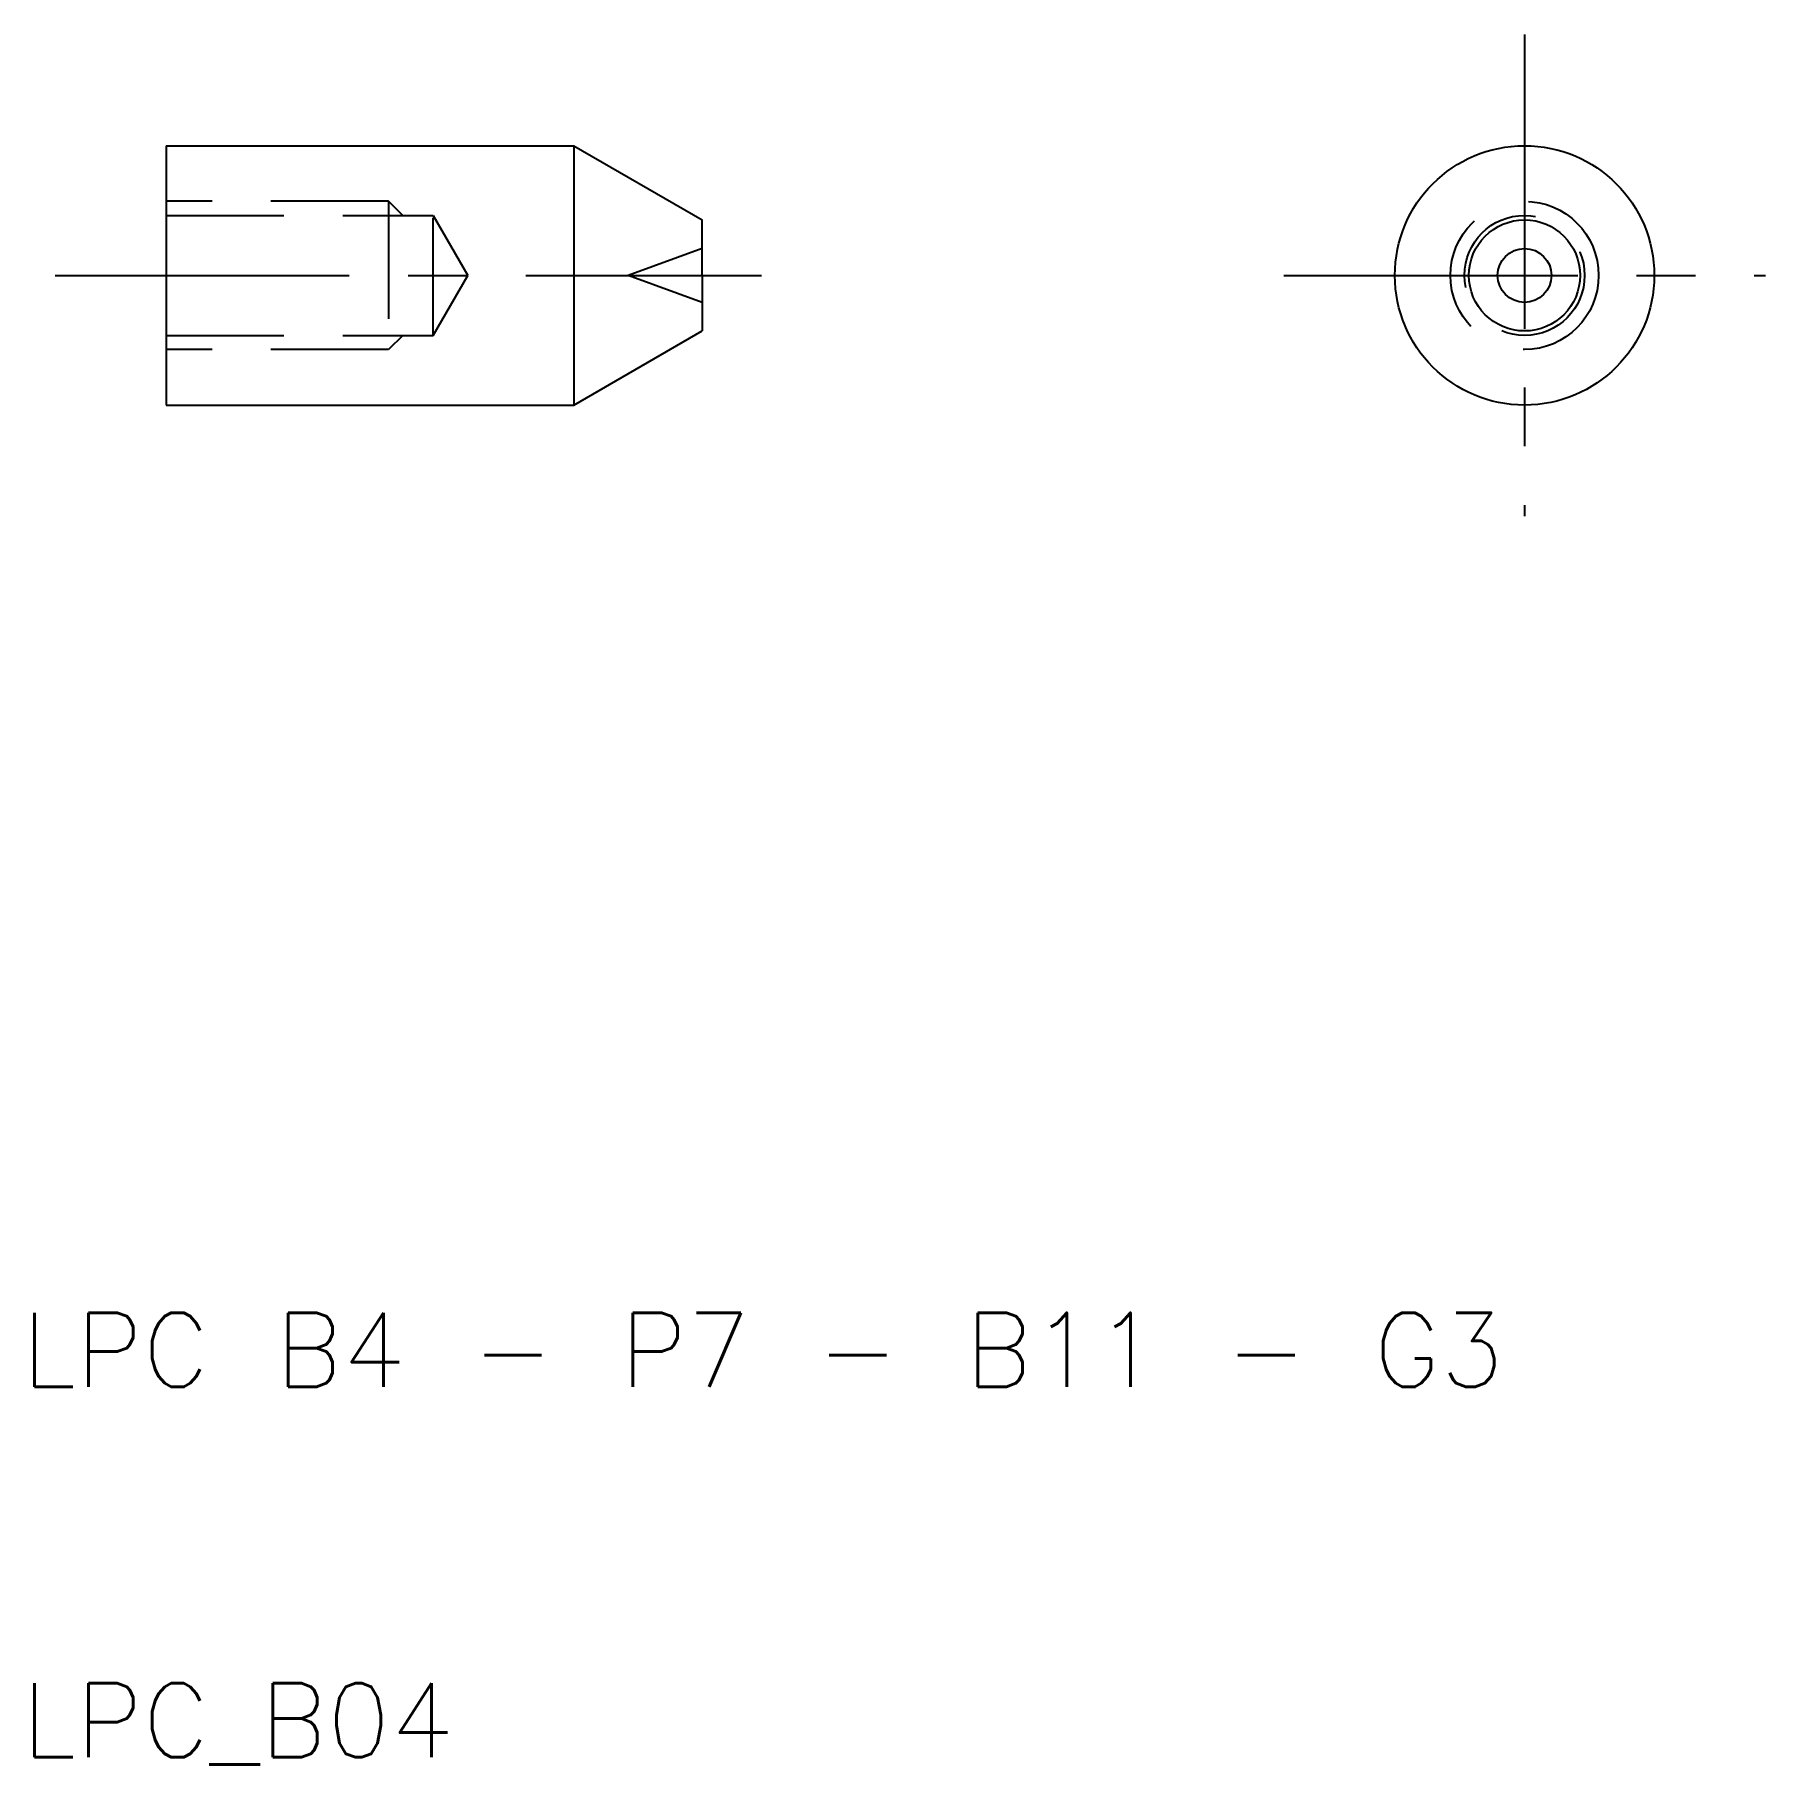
# Model space of a CAD drawing. Extents: x 40.8 to 87.5, y 9.8 to 56.5.
import ezdxf

# ---------------------------------------------------------------- set-up
doc = ezdxf.new("R2010")
doc.units = 0
doc.header["$LTSCALE"] = 0.25
doc.linetypes.add('CENTER', pattern=[50.8, 31.75, -6.35, 6.35, -6.35])
doc.linetypes.add('DASHED', pattern=[19.05, 12.7, -6.35])
doc.layers.get('0').update_dxf_attribs({"linetype": 'CONTINUOUS'})
doc.layers.add('CENTER', color=1, linetype='CENTER')
doc.styles.get("Standard").update_dxf_attribs({"font": 'txt.shx'})

msp = doc.modelspace()

# ---------------------------------------------------------------- linework, layer by layer
for p, q in [((44.344, 53.5), (55.344, 53.5)), ((44.344, 53.5), (44.344, 46.5)), ((55.344, 53.5), (55.344, 46.5)), ((55.344, 53.5), (58.808, 51.5)), ((58.808, 50), (58.808, 51.5)), ((58.808, 50), (58.808, 48.5)), ((55.344, 46.5), (58.808, 48.5)), ((44.344, 46.5), (55.344, 46.5))]:
    msp.add_line(p, q)
at = {"color": 3, "linetype": 'DASHED'}
for p, q in [((50.344, 52), (44.344, 52)), ((50.344, 52), (50.344, 48)), ((50.723, 51.621), (50.344, 52)), ((44.344, 51.621), (51.544, 51.621)), ((51.544, 48.379), (51.544, 51.621)), ((51.544, 51.621), (52.48, 50)), ((58.808, 50.727), (56.811, 50)), ((51.544, 48.379), (52.48, 50)), ((58.808, 49.273), (56.811, 50)), ((44.344, 48.379), (51.544, 48.379)), ((50.723, 48.379), (50.344, 48)), ((50.344, 48), (44.344, 48))]:
    msp.add_line(p, q, dxfattribs=at)
for radius in [3.5, 1.5, 0.727]:
    msp.add_circle((81, 50), radius)
for radius in [2, 1.621]:
    msp.add_circle((81, 50), radius, dxfattribs=at)
at = {"layer": 'CENTER', "color": 1, "linetype": 'CENTER'}
for p, q in [((81, 56.5), (81, 43.5)), ((41.344, 50), (60.407, 50)), ((74.5, 50), (87.5, 50))]:
    msp.add_line(p, q, dxfattribs=at)

# ---------------------------------------------------------------- texts
for s, p in [('LPC B4 - P7 - B11 - G3', (40.447, 20)), ('LPC_B04', (40.447, 10))]:
    msp.add_text(s, height=2).set_placement(p)

doc.saveas('drawing.dxf')
